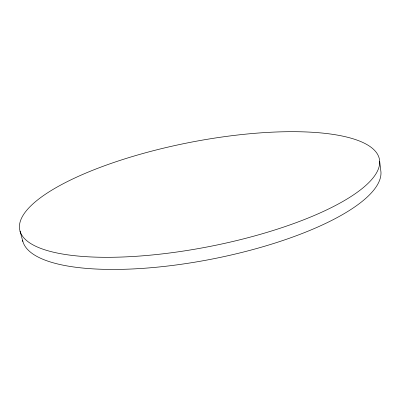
<?xml version="1.0" encoding="UTF-8"?>
<svg xmlns="http://www.w3.org/2000/svg" width="401" height="401" viewBox="0 0 401 401"><rect width="100%" height="100%" fill="white"/><g stroke="black" fill="none" stroke-linecap="round" stroke-linejoin="round"><path stroke-width="0.6" d="M20.05 231.171L22.882 241.517M379.667 161.302A183.272 52.957 -11.1 0 1 112.44 257.272A183.272 52.957 -11.1 0 1 106.561 165.022A183.272 52.957 -11.1 0 1 379.667 161.302L380.95 171.974A182.485 55.148 -11.1 0 1 209.377 259.582A182.485 55.148 -11.1 0 1 22.586 240.374"/></g></svg>
